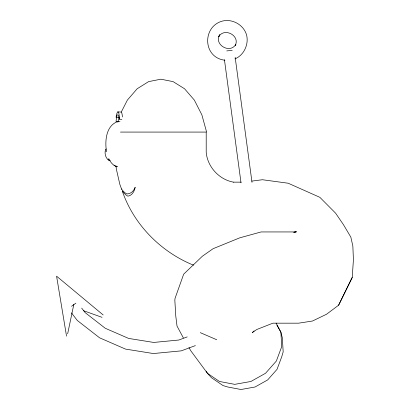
<?xml version="1.0" encoding="UTF-8"?>
<svg xmlns="http://www.w3.org/2000/svg" width="410" height="410" viewBox="0 0 410 410"><rect width="100%" height="100%" fill="white"/><g stroke="black" fill="none" stroke-linecap="round" stroke-linejoin="round"><path stroke-width="0.61" d="M254.092 330.921L252.293 332.633L256.711 329.532L272.881 323.177L298.659 323.177L312.492 321.02L326.524 314.255L338.604 305.219L345.369 291.505L352.241 277.426L353.42 259.709L352.846 246.031L350.832 237.113L343.38 224.562L335.621 213.2L319.856 197.328L288.163 183.219L262.426 179.734L251.786 181.102M105.155 151.208C104.77 154.56 105.893 158.542 108.957 160.315L108.05 159.531M105.385 151.147L105.611 149.911M67.66 333.76L73.815 304.451M117.813 122.241L119.166 117.327M235.371 45.243C240.106 35.403 224.091 27.239 218.745 36.736L219.719 34.686C213.497 44.572 230.112 54.34 235.873 44.275L235.391 45.3M338.604 305.219L345.671 290.746M345.943 290.188L352.241 277.426M121.288 112.027L127.372 100.091L137.176 88.755L148.599 81.626L160.858 79.197L173.117 81.626L184.541 88.755L194.345 100.091L201.874 114.867L206.604 132.076M105.513 149.937L106.103 148.963M71.519 306.29L75.855 303.195M294.216 232.229L296.44 231.758L293.565 232.311M117.188 121.724C105.862 126.203 104.786 141.317 106.523 151.756M234.889 58.902C243.868 55.37 248.901 44.403 246.635 35.168C243.878 25.128 232.87 18.67 222.748 20.987C201.971 26.214 202.648 57.789 224.931 60.208M187.211 336.907L178.816 340.028L153.724 342.442L128.632 338.429L105.247 328.261L85.167 312.63L81.703 308.125M195.375 345.604L181.22 350.863L153.371 353.543L125.521 349.094L99.574 337.804L77.29 320.456L71.458 312.876M226.786 50.901L232.203 50.384M118.459 121.442L116.025 121.442A9.066 2.404 -90 0 1 116.958 117.05M118.746 121.724L119.956 121.724M120.453 132.076L206.204 132.076L206.204 152.264C207.404 166.829 219.191 179.688 233.592 182.168M233.495 182.148L241.111 182.148M296.061 231.942L261.119 231.942L239.763 237.831L213.123 248.68L202.371 256.224L183.675 274.172L175.075 298.285L174.829 300.079L175.767 315.972L177.017 326.058L183.373 337.912M117.803 111.899L120.899 112.048A9.066 1.753 -87.3 0 1 122.39 116.978M121.821 119.346L119.346 119.228A9.066 1.753 -87.3 0 0 118.172 111.93A9.066 1.753 -87.3 0 0 116.122 117.152L119.218 117.301M117.721 166.644C113.406 166.327 110.444 162.247 108.758 158.593M193.638 265.106L191.839 264.486C159.869 250.961 133.558 223.998 122.277 191.024A56.585 11.039 69.8 0 0 127.864 196.129A22.371 12.428 69.8 0 0 135.172 187.262A25.22 14.012 69.8 0 1 127.054 193.92A47.519 9.271 69.8 0 1 121.606 189.195L119.858 184.423L116.312 168.935L116.015 165.886M83.671 310.76L102.028 317.325M200.285 332.648L216.721 339.746M109.583 160.146L110.213 160.464M116.435 166.88L114.031 165.153M103.156 314.947L56.58 276.176L66.533 336.138M188.984 347.624L190.855 350.857L207.434 373.29L211.406 377.666L223.035 385.574L227.796 387.009L241.018 389.5L255.02 387.009L267.674 379.921L277.047 369.318L281.721 356.803L283.177 351.877L282.352 337.922L280.881 332.146L276.089 323.116M276.94 325.222L280.881 332.146L281.742 346.593L276.345 361.046L265.516 373.29L250.91 381.474L234.74 384.349L219.473 381.474L207.434 373.29L206.22 371.163M235.171 57.349L252.006 182.347M224.439 59.727L241.013 182.778M116.122 117.152A12.992 2.511 -87.3 0 1 119.346 119.228M121.606 189.195A28.07 5.473 69.8 0 1 121.842 188.959"/></g></svg>
